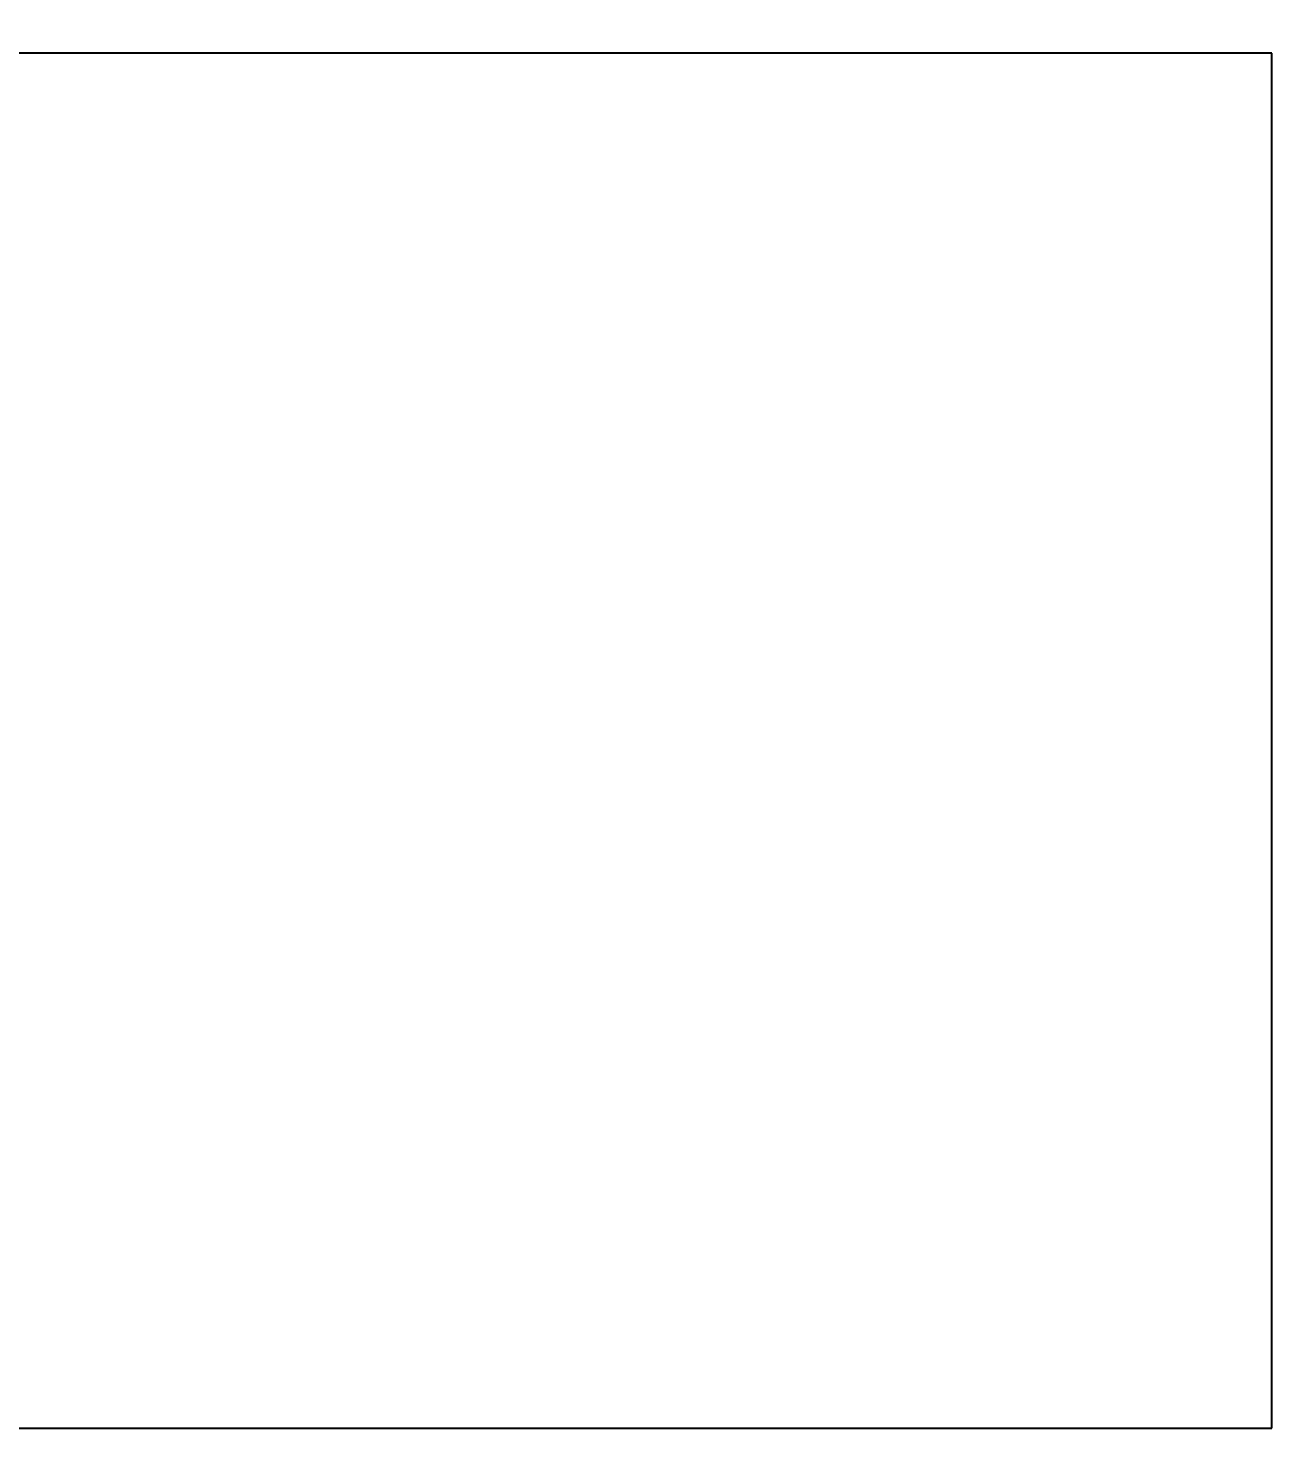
# Model space of a CAD drawing. Header units: millimetres. Extents: x 2768 to 3957, y 940 to 1781.
# Drawn here: x 3048.2 to 3126.9, y 1462.8 to 1551.4 of the extents above; entities that cross this region are included whole.
import ezdxf

# ---------------------------------------------------------------- set-up
doc = ezdxf.new("R2010")
doc.units = ezdxf.units.MM
doc.layers.add('layer 1', color=7, linetype='Continuous')
doc.layers.add('尺寸标注', color=2, linetype='Continuous', lineweight=25)
doc.styles.add('SGW', font='gbenor.shx', dxfattribs={"width": 0.6, "bigfont": 'hztxt.shx'})
doc.dimstyles.new('线性', dxfattribs={"dimtxt": 7, "dimasz": 3.5, "dimexe": 1.25, "dimexo": 0.625, "dimtad": 1, "dimdsep": 46, "dimtxsty": 'SGW', "dimcen": 2.5, "dimadec": 0, "dimazin": 0, "dimtfac": 1, "dimtmove": 0, "dimatfit": 3, "dimfxl": 0, "dimarcsym": 0})

# ---------------------------------------------------------------- blocks, each defined once
blk = doc.blocks.new('*D5')
at = {"layer": 'Defpoints', "color": 0, "transparency": 16777216}
for p in [(2845.68, 1489.724), (3250.544, 1487.475), (3250.544, 1384.509)]:
    blk.add_point(p, dxfattribs=at)
at = {"layer": '尺寸标注', "color": 0, "lineweight": -2, "transparency": 16777216}
for p, q in [((2845.68, 1489.099), (2845.68, 1383.259)), ((3250.544, 1486.85), (3250.544, 1383.259)), ((2849.18, 1384.509), (3247.044, 1384.509))]:
    blk.add_line(p, q, dxfattribs=at)
at = {"layer": '尺寸标注', "color": 0, "transparency": 16777216}
for points in [[(2849.18, 1385.093), (2849.18, 1383.926), (2845.68, 1384.509)], [(3247.044, 1385.093), (3247.044, 1383.926), (3250.544, 1384.509)]]:
    blk.add_solid(points, dxfattribs=at)
at = {"layer": '尺寸标注', "color": 0, "transparency": 16777216, "insert": (3048.112, 1388.634), "char_height": 7, "attachment_point": 5, "style": 'SGW'}
blk.add_mtext('404.9', dxfattribs=at)
blk = doc.blocks.new('_DotSmall')
at = {"color": 0, "linetype": 'ByBlock', "const_width": 0.5}
blk.add_lwpolyline([(-0.0625, 0, 1), (0.0625, 0, 1)], format="xyb", close=True, dxfattribs=at)
blk = doc.blocks.new('*D6')
at = {"layer": 'Defpoints', "color": 0, "transparency": 16777216}
for p in [(3048.359, 1617.424), (3281.8, 1617.424), (3048.242, 1422.425)]:
    blk.add_point(p, dxfattribs=at)
at = {"layer": '尺寸标注', "color": 0, "lineweight": -2, "transparency": 16777216}
for p, q in [((3048.984, 1617.424), (3283.05, 1617.424)), ((3281.8, 1425.925), (3281.8, 1613.924)), ((3048.867, 1422.425), (3283.05, 1422.425))]:
    blk.add_line(p, q, dxfattribs=at)
at = {"layer": '尺寸标注', "color": 0, "transparency": 16777216}
for points in [[(3281.217, 1613.924), (3282.383, 1613.924), (3281.8, 1617.424)], [(3281.217, 1425.925), (3282.383, 1425.925), (3281.8, 1422.425)]]:
    blk.add_solid(points, dxfattribs=at)
at = {"layer": '尺寸标注', "color": 0, "transparency": 16777216, "insert": (3277.675, 1519.924), "char_height": 7, "attachment_point": 5, "rotation": 90, "style": 'SGW'}
blk.add_mtext('195', dxfattribs=at)

msp = doc.modelspace()

# ---------------------------------------------------------------- linework, layer by layer
at = {"layer": 'layer 1', "color": 62}
for p, q in [((3126.929, 1549.812), (2971.929, 1549.812)), ((3126.929, 1462.812), (3126.929, 1549.812)), ((2971.929, 1462.812), (3126.929, 1462.812))]:
    msp.add_line(p, q, dxfattribs=at)

# ---------------------------------------------------------------- dimensions: what is measured, and where the dimension line sits
at = {"layer": '尺寸标注'}
dim = msp.add_linear_dim(base=(3281.8, 1617.424), p1=(3048.242, 1422.425), p2=(3048.359, 1617.424), angle=90, dimstyle='线性', dxfattribs=at)
dim.commit()
dim.dimension.update_dxf_attribs({"geometry": '*D6', "text_midpoint": (3281.8, 1519.924), "dimtype": 160})
dim = msp.add_linear_dim(base=(3250.544, 1384.509), p1=(2845.68, 1489.724), p2=(3250.544, 1487.475), dimstyle='线性', override={"dimdec": 1, "dimldrblk": 'DotSmall'}, dxfattribs=at)
dim.commit()
dim.dimension.update_dxf_attribs({"geometry": '*D5', "text_midpoint": (3048.112, 1388.634)})

doc.saveas('drawing.dxf')
